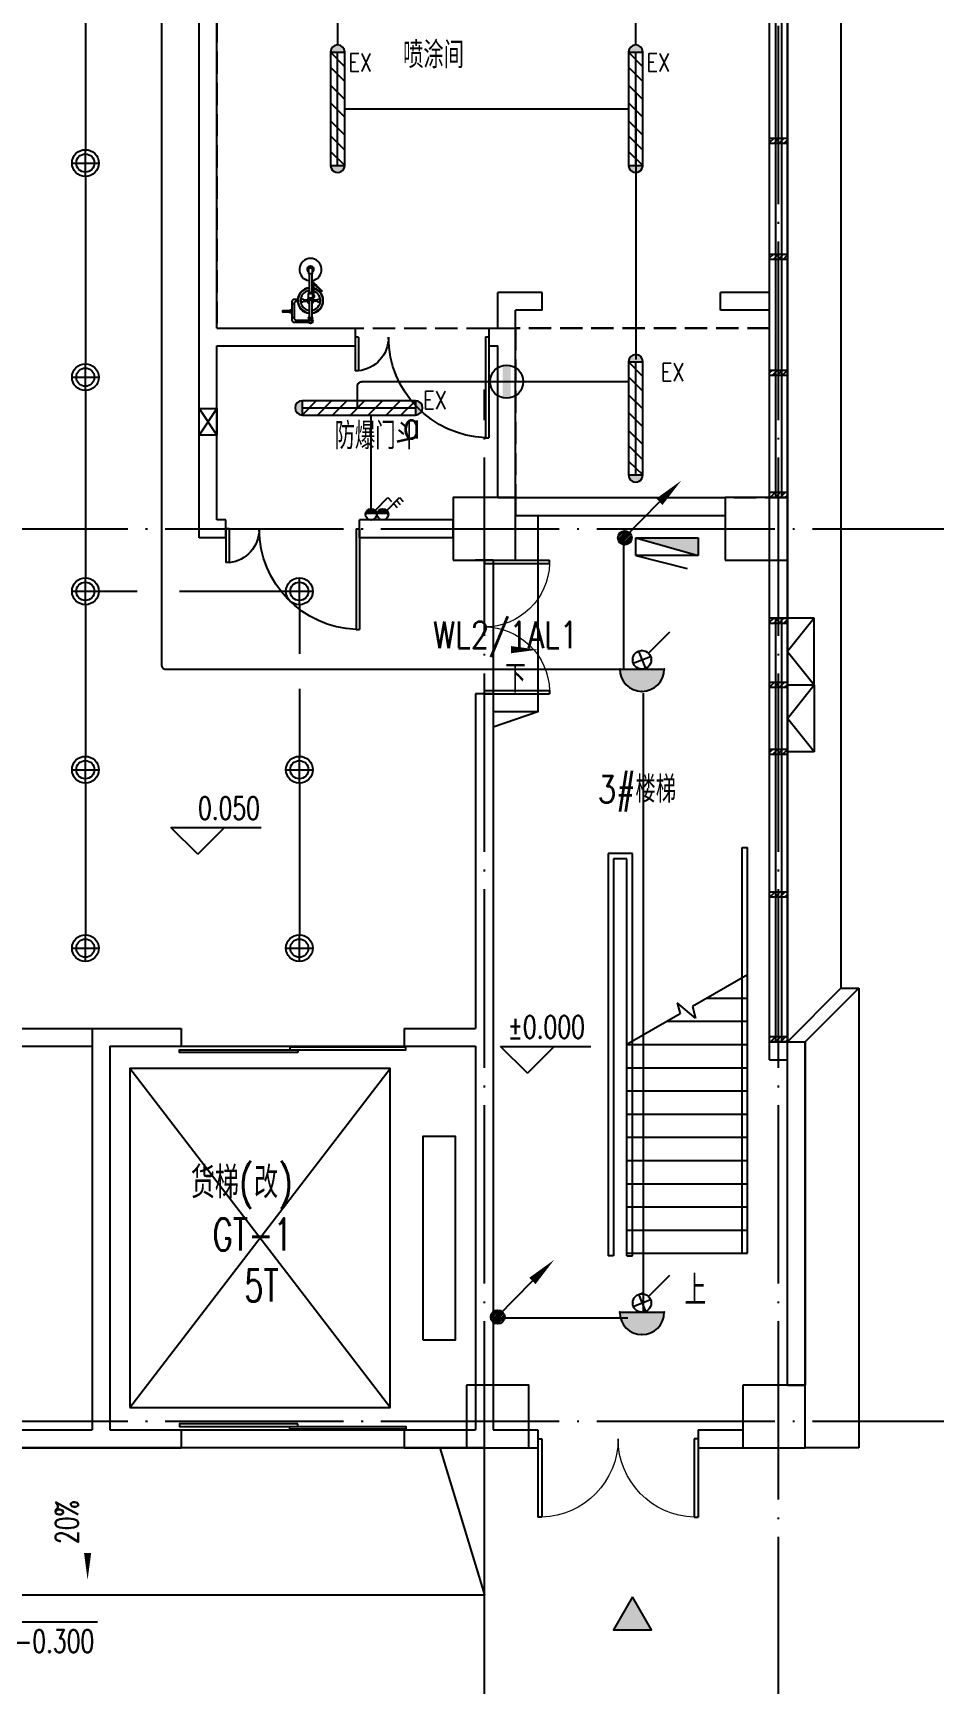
# Model space of a CAD drawing. Extents: x -621157 to 1764546, y -106808 to 741893.
# Drawn here: x 258137 to 268232, y -2948 to 15558 of the extents above; entities that cross this region are included whole.
import ezdxf
from ezdxf.enums import TextEntityAlignment as Align

# ---------------------------------------------------------------- set-up
doc = ezdxf.new("R2010")
doc.units = 0
doc.header["$LTSCALE"] = 1000
doc.header["$MEASUREMENT"] = 0
doc.linetypes.add('XREF-A-101-平面图_t3$0$DASH', pattern=[0.35, 0.25, -0.1])
doc.linetypes.add('XREF-A-101-平面图_t3$0$DOTE', pattern=[2.42, 2, -0.2, 0.02, -0.2])
for name, color, linetype in [('$TD_AUDIT_GENERATED_(12AB0F)', 3, 'Continuous'), ('0-底图', 7, 'Continuous'), ('EL_LUMI', 3, 'Continuous'), ('EQUIP-照明', 3, 'Continuous'), ('I-LIGHT', 3, 'Continuous'), ('SIG_TEXT', 2, 'Continuous'), ('T-EQUP-JT', 7, 'Continuous'), ('WIRE-动力', 130, 'Continuous'), ('WIRE-照明', 4, 'Continuous'), ('XREF-A-101-平面图_t3$0$1212121', 8, 'Continuous'), ('XREF-A-101-平面图_t3$0$A-COLUMN', 8, 'Continuous'), ('XREF-A-101-平面图_t3$0$A-DIM_ELEV', 8, 'Continuous'), ('XREF-A-101-平面图_t3$0$A-DOTE', 8, 'Continuous'), ('XREF-A-101-平面图_t3$0$A-GROUND', 8, 'Continuous'), ('XREF-A-101-平面图_t3$0$A-LEAD-AROW', 8, 'Continuous'), ('XREF-A-101-平面图_t3$0$A-PUB-TEXT', 8, 'Continuous'), ('XREF-A-101-平面图_t3$0$A-ROOM-CH', 8, 'Continuous'), ('XREF-A-101-平面图_t3$0$A-SEE', 8, 'Continuous'), ('XREF-A-101-平面图_t3$0$A-STAIR', 8, 'Continuous'), ('XREF-A-101-平面图_t3$0$A-WALL', 8, 'Continuous'), ('XREF-A-101-平面图_t3$0$A-WALL-FILL', 8, 'Continuous'), ('XREF-A-101-平面图_t3$0$A-WINDOW', 8, 'Continuous'), ('XREF-A-101-平面图_t3$0$A-开启符号', 8, 'Continuous'), ('XREF-A-101-平面图_t3$0$DIM_SYMB', 8, 'Continuous'), ('XREF-A-101-平面图_t3$0$EQUIP_消火栓', 8, 'Continuous'), ('XREF-A-101-平面图_t3$0$GROUND', 8, 'Continuous'), ('XREF-A-101-平面图_t3$0$HANDRAIL', 8, 'Continuous'), ('XREF-A-101-平面图_t3$0$I-WALL-GYPSUM', 8, 'Continuous'), ('XREF-A-101-平面图_t3$0$M-HOLE', 8, 'Continuous'), ('XREF-A-101-平面图_t3$0$PUB_HATCH', 8, 'Continuous'), ('XREF-A-101-平面图_t3$0$PUB_TEXT', 8, 'Continuous'), ('XREF-A-101-平面图_t3$0$STAIR', 8, 'Continuous'), ('XREF-A-101-平面图_t3$0$家具-实验室家具', 8, 'Continuous')]:
    doc.layers.add(name, color=color, linetype=linetype)
doc.styles.add('_TEL_DIM', font='SIMPLEX', dxfattribs={"width": 0.8, "height": 3.5, "bigfont": 'HZTXT'})
doc.styles.add('DIM_FONT', font='ROMANS', dxfattribs={"width": 0.8, "bigfont": 'HZDXC'})
doc.styles.get("Standard").update_dxf_attribs({"font": 'romans.shx', "bigfont": 'HZDXC.SHX'})
doc.styles.add('XREF-A-101-平面图_t3$0$-HZDXCROMANS', font='ROMANS.shx', dxfattribs={"bigfont": 'HZDXC.shx'})
doc.styles.add('XREF-A-101-平面图_t3$0$_TCH_DIM', font='SIMPLEX', dxfattribs={"bigfont": 'GBCBIG'})
doc.styles.add('XREF-A-101-平面图_t3$0$A-STANDARD', font='SIMPLEX', dxfattribs={"bigfont": 'GBCBIG'})
doc.styles.add('XREF-A-101-平面图_t3$0$hzdxcROMANS', font='ROMANS', dxfattribs={"width": 0.8, "bigfont": 'HZDXC'})
doc.styles.add('XZC', font='SIMPLEX.SHX', dxfattribs={"width": 0.7, "bigfont": 'hztxt.shx'})
doc.linetypes.add('LED_LINE', pattern='A,12.7,-5.08,["LED",XZC,S=2.54,R=0,X=-2.54,Y=-1.27],-6.35', length=24.13)

# ---------------------------------------------------------------- blocks, each defined once
blk = doc.blocks.new('XREF-A-101-平面图_t3$0$轴网')
at = {"layer": 'XREF-A-101-平面图_t3$0$A-DOTE', "linetype": 'XREF-A-101-平面图_t3$0$DOTE'}
for p, q in [((66500, -3300), (66500, 43300)), ((63200, -3300), (63200, 11562.8)), ((-3300, 10000), (69800, 10000)), ((-3300, 0), (69800, 0))]:
    blk.add_line(p, q, dxfattribs=at)
blk = doc.blocks.new('XREF-A-101-平面图_t3$0$G$C869EB286')
at = {"layer": 'XREF-A-101-平面图_t3$0$A-WINDOW'}
h = blk.add_hatch(dxfattribs=at)
h.set_pattern_fill('ANSI31', color=256, scale=25)
h.set_pattern_definition([(45, (-143.957, -89940), (-28.0633, 28.0633), [])])
h.paths.add_polyline_path([(0, 60), (200, 60), (200, 0), (0, 0)])
blk.add_lwpolyline([(0, 60), (200, 60), (200, 0), (0, 0)], close=True, dxfattribs=at)
blk = doc.blocks.new('XREF-A-101-平面图_t3$0$G$CAD65C2AA')
at = {"layer": 'XREF-A-101-平面图_t3$0$DIM_SYMB'}
blk.add_lwpolyline([(-952, 1750, 0, 0, 0), (-952, 4180, 80, 0, 0), (-952, 4480, 0, 0, 0)], format="xyseb", dxfattribs=at)
at = {"layer": 'XREF-A-101-平面图_t3$0$HANDRAIL'}
for p, q in [((-410, 1880), (-410, 6430)), ((-410, 6430), (-350, 6430)), ((-350, 1880), (-350, 6430)), ((-410, 1880), (-350, 1880))]:
    blk.add_line(p, q, dxfattribs=at)
at = {"layer": 'XREF-A-101-平面图_t3$0$STAIR'}
for p, q in [((-1640, 6360), (-1910, 6360)), ((-1910, 6360), (-1910, 1850)), ((-1700, 6300), (-1850, 6300)), ((-1850, 6300), (-1850, 1850)), ((-1700, 1850), (-1700, 6300)), ((-1640, 1850), (-1640, 6360)), ((-350, 5000), (-964, 4645)), ((-350, 1880), (-350, 5000)), ((-930, 4515), (-1136, 4687)), ((-1136, 4687), (-1103, 4565)), ((-964, 4645), (-930, 4515)), ((-800, 4740), (-350, 4740)), ((-1103, 4565), (-1700, 4220)), ((-1250, 4480), (-350, 4480)), ((-1700, 4220), (-350, 4220)), ((-1700, 1880), (-1700, 4220)), ((-1700, 3960), (-350, 3960)), ((-1700, 3700), (-350, 3700)), ((-1700, 3440), (-350, 3440)), ((-1700, 3180), (-350, 3180)), ((-1700, 2920), (-350, 2920)), ((-1700, 2660), (-350, 2660)), ((-1700, 2400), (-350, 2400)), ((-1700, 2140), (-350, 2140)), ((-1700, 1880), (-350, 1880)), ((-1850, 1850), (-1910, 1850)), ((-1700, 1850), (-1640, 1850))]:
    blk.add_line(p, q, dxfattribs=at)
at = {"layer": 'XREF-A-101-平面图_t3$0$PUB_TEXT', "style": 'XREF-A-101-平面图_t3$0$_TCH_DIM'}
blk.add_text('上', height=338, dxfattribs=at).set_placement((-1056, 1295))
blk = doc.blocks.new('XREF-A-101-平面图_t3$0$ROOM')
at = {"layer": 'XREF-A-101-平面图_t3$0$A-ROOM-CH', "style": 'XREF-A-101-平面图_t3$0$-HZDXCROMANS', "width": 0.6}
for tag, p in [('中文房间名称', (0, -1000)), ('英文房间名称', (0, -1500))]:
    blk.add_attdef(tag, text='', height=300, dxfattribs=at).set_placement(p, align=Align.CENTER)
blk = doc.blocks.new('XREF-A-101-平面图_t3$0$柱网1F')
at = {"layer": 'XREF-A-101-平面图_t3$0$A-COLUMN'}
for points in [[(62850, -30350), (63550, -30350), (63550, -29650), (62850, -29650)], [(65900, -30350), (66600, -30350), (66600, -29650), (65900, -29650)], [(63000, -39600), (63000, -40300), (63700, -40300), (63700, -39600)], [(66100, -39600), (66100, -40300), (66800, -40300), (66800, -39600)]]:
    blk.add_lwpolyline(points, close=True, dxfattribs=at)
blk = doc.blocks.new('XREF-A-101-平面图_t3$0$$TWTSYS$00000508')
for p, q in [((-0.5, 0.5), (0.324, 1.224)), ((-0.5, 0.5), (-0.5, -0.5)), ((-0.5, -0.5), (0.5, 0.5)), ((0.5, 0.5), (-0.5, 0.5)), ((0.5, -0.5), (0.5, 0.5)), ((-0.5, -0.5), (0.5, -0.5))]:
    blk.add_line(p, q)
blk.add_solid([(0.5, -0.5), (0.5, 0.5), (-0.5, -0.5)])
blk = doc.blocks.new('XREF-A-101-平面图_t3$0$G$C156FCA62')
at = {"layer": 'XREF-A-101-平面图_t3$0$EQUIP_消火栓', "xscale": -700, "yscale": 200, "zscale": 700, "rotation": 180}
blk.add_blockref('XREF-A-101-平面图_t3$0$$TWTSYS$00000508', (65250, 9800), dxfattribs=at)
blk = doc.blocks.new('XREF-A-101-平面图_t3$0$bz1')
at = {"layer": 'XREF-A-101-平面图_t3$0$PUB_HATCH'}
h = blk.add_hatch(color=1, dxfattribs=at)
h.dxf.hatch_style = 1
h.paths.add_polyline_path([(4866032, -641203), (4865818, -641573), (4866245, -641573)])
at = {"layer": 'XREF-A-101-平面图_t3$0$PUB_TEXT', "color": 1}
blk.add_lwpolyline([(4866032, -641203), (4865818, -641573), (4866245, -641573)], close=True, dxfattribs=at)
blk = doc.blocks.new('XREF-A-101-平面图_t3$0$G$C34B60025')
blk.add_blockref('XREF-A-101-平面图_t3$0$bz1', (-4801271, 499331))
blk = doc.blocks.new('XREF-A-101-平面图_t3$0$G$C646F86AA')
at = {"layer": 'XREF-A-101-平面图_t3$0$EQUIP_消火栓', "xscale": -700, "yscale": 200, "zscale": 700, "rotation": 180}
blk.add_blockref('XREF-A-101-平面图_t3$0$$TWTSYS$00000508', (65250, 9800), dxfattribs=at)
blk = doc.blocks.new('XREF-A-101-平面图_t3$0$Shower_plan')
at = {"layer": 'XREF-A-101-平面图_t3$0$1212121'}
for p, q in [((-20, -112), (-20, -94)), ((-16, -314), (-16, -120)), ((16, -314), (16, -120)), ((20, -112), (20, -94)), ((164, -90), (164, -66)), ((184, -114), (208, -114)), ((212, -177), (208, -177)), ((215, -184), (220, -184)), ((-94, -290), (-90, -290)), ((-75, -301), (-18, -302)), ((-75, -315), (-22, -315)), ((-34, -355), (-31, -355)), ((-34, -361), (-31, -361)), ((75, -302), (17, -302)), ((75, -316), (22, -316)), ((94, -327), (90, -327)), ((160, -297), (160, -321)), ((184, -274), (208, -274)), ((212, -199), (208, -199)), ((215, -193), (220, -193)), ((-16, -607), (-16, -396)), ((16, -607), (16, -396))]:
    blk.add_line(p, q, dxfattribs=at)
for points in [[(-22, -120), (-22, -112), (22, -112), (22, -120)], [(-37, -500), (-34, -500), (-34, -346), (-37, -346)], [(24, -388), (-24, -388), (-24, -338), (-22, -336), (22, -336), (24, -338)]]:
    blk.add_lwpolyline(points, close=True, dxfattribs=at)
for points in [[(143, -321), (184, -321, 0.414214), (208, -297), (208, -90, 0.414214), (184, -66), (23, -66)], [(143, -297), (160, -297, 0.414214), (184, -273), (184, -114, 0.414214), (160, -90), (23, -90)], [(-111, -308, -0.092425), (-109, -301, -0.095768), (-106, -295, -0.100909), (-101, -292, -0.104872), (-94, -290, -0.001591), (-94, -290, -0.100909)], [(-93, -325, -0.034962), (-95, -325, -0.104872), (-101, -324, -0.100909), (-106, -320, -0.095768), (-110, -314, -0.092425), (-111, -308, -0.092425)], [(-37, -349, 0.153738), (-38, -347), (-43, -347, 0.078248), (-44, -349), (-44, -364, 0.153738), (-43, -367), (-38, -367, 0.153738), (-37, -364)], [(92, -292, -0.034962), (94, -292, -0.104872), (100, -293, -0.100909), (106, -297, -0.095768), (109, -303, -0.092425), (110, -310, -0.092425)], [(110, -310, -0.092425), (109, -316, -0.095768), (105, -322, -0.100909), (100, -326, -0.104872), (94, -327, -0.001591), (94, -327, -0.100909)], [(-16, -530), (-128, -419, -1), (-122, -414)], [(-122, -414), (-53, -483, -1)], [(-37, -491), (-54, -491, -1), (-54, -483), (-37, -483)], [(-45, -491), (-16, -519, -1)], [(-23, -388), (-23, -395, 0.154019), (-19, -396), (19, -396, 0.154019), (23, -395), (23, -388)]]:
    blk.add_lwpolyline(points, format="xyb", dxfattribs=at)
for points in [[(212, -177), (214, -177), (215, -179), (215, -198), (214, -199)], [(212, -199), (214, -199), (215, -198), (215, -179), (214, -177)], [(-24, -371), (-31, -371), (-31, -346), (-24, -346)], [(-22, -336), (-22, -314), (22, -314), (22, -336)], [(-34, -491), (-28, -491), (-28, -483), (-34, -483)], [(-31, -657), (-20, -637)], [(20, -637), (31, -657), (16, -684), (-16, -684), (-31, -657)]]:
    blk.add_lwpolyline(points, dxfattribs=at)
for points in [[(221, -201), (229, -201, 0.414214), (231, -199), (231, -194, -0.414214), (232, -193), (313, -193, 0.414214), (313, -192), (313, -185, 0.414214), (313, -184), (232, -184, -0.414214), (231, -183), (231, -177, 0.414214), (229, -176), (221, -176, 0.414214), (220, -177), (220, -199, 0.414214)], [(-106, -308, -0.092425), (-105, -301, -0.095768), (-102, -295, -0.100909), (-96, -292, -0.104872), (-90, -290, -0.104872), (-84, -292, -0.100909), (-79, -296, -0.095768), (-75, -301, -0.092425), (-74, -308, -0.092425), (-75, -315, -0.095768), (-79, -320, -0.100909), (-84, -324, -0.104872), (-90, -325, -0.104872), (-97, -324, -0.100909), (-102, -320, -0.095768), (-105, -314, -0.092425)], [(106, -310, -0.092425), (105, -316, -0.095768), (101, -322, -0.100909), (96, -326, -0.104872), (90, -327, -0.104872), (84, -325, -0.100909), (78, -322, -0.095768), (75, -316, -0.092425), (74, -309, -0.092425), (75, -303, -0.095768), (78, -297, -0.100909), (84, -293, -0.104872), (90, -292, -0.104872), (96, -293, -0.100909), (101, -297, -0.095768), (105, -303, -0.092425)], [(-20, -657), (-20, -607), (20, -607), (20, -657, -1)]]:
    blk.add_lwpolyline(points, format="xyb", close=True, dxfattribs=at)
for centre, radius in [((0, -78), 26.3), ((0, -78), 16.4), ((-60, -481), 3.91)]:
    blk.add_circle(centre, radius, dxfattribs=at)
for centre, radius, start, end in [((0, -309), 144, 96.5663, 263.4343), ((0, -309), 139, 96.804, 263.1966), ((0, -309), 144, 276.5663, 83.4343), ((0, -309), 139, 276.804, 83.1966), ((0, -309), 111, 98.3801, 261.6205), ((0, -309), 36, 116.7475, 168.6934), ((0, -309), 36, 190.3072, 231.764), ((0, -309), 18.8, 149.7809, 195.9711), ((0, -309), 111, 278.6256, 81.375), ((0, -309), 36, 10.3072, 62.4104), ((0, -309), 18.8, 344.0295, 27.2237), ((0, -309), 36, 308.7702, 348.6934), ((0, -657), 125, 97.5816, 82.419), ((0, -657), 37.5, 121.3804, 58.6121)]:
    blk.add_arc(centre, radius, start, end, dxfattribs=at)
blk = doc.blocks.new('XREF-A-101-平面图_t3$0$G$C45C07046')
at = {"layer": 'XREF-A-101-平面图_t3$0$家具-实验室家具', "color": 252, "rotation": 180.0000000129349}
blk.add_blockref('XREF-A-101-平面图_t3$0$Shower_plan', (161250, 12250), dxfattribs=at)
blk = doc.blocks.new('*U25183')
at = {"color": 0}
blk.add_line((-1250, 100), (1250, 100), dxfattribs=at)
for points in [[(59, 170), (-1270, 170), (-1270, 140), (59, 140)], [(1270, 110), (-32, 110), (-32, 140), (1270, 140)]]:
    blk.add_lwpolyline(points, close=True, dxfattribs=at)
blk = doc.blocks.new('*U25182')
at = {"color": 0, "xscale": 0.0004, "yscale": 0.0004, "zscale": 0.0004}
blk.add_blockref('*U25183', (0, 0), dxfattribs=at)
blk = doc.blocks.new('XREF-A-101-平面图_t3$0$DOOR2DLIB$SYSLIB$00000108')
at = {"color": 0}
for p, q in [((-0.5, 0), (-0.5, 0.4875)), ((-0.475, 0.4875), (-0.5, 0.4875)), ((-0.475, 0), (-0.475, 0.4875)), ((0.475, 0), (0.475, 0.4875)), ((0.475, 0.4875), (0.5, 0.4875)), ((0.5, 0), (0.5, 0.4875)), ((-0.5, 0), (-0.475, 0)), ((0.5, 0), (0.475, 0))]:
    blk.add_line(p, q, dxfattribs=at)
at = {"color": 0, "lineweight": 13}
for centre, start, end in [((-0.4875, 0), 0, 88.53072), ((0.4875, 0), 91.46928, 180)]:
    blk.add_arc(centre, 0.4875, start, end, dxfattribs=at)
blk = doc.blocks.new('XREF-A-101-平面图_t3$0$WINDOW2DLIB$SYSLIB$00000001')
at = {"color": 0}
for points in [[(-0.5, 0.5), (-0.5, -0.5)], [(-0.5, 0.5), (0.5, 0.5)], [(0.5, -0.5), (0.5, 0.5)], [(0.5, 0.1667), (-0.5, 0.1667)], [(0.5, -0.1667), (-0.5, -0.1667)], [(-0.5, -0.5), (0.5, -0.5)]]:
    blk.add_lwpolyline(points, dxfattribs=at)
blk = doc.blocks.new('*U25196')
at = {"color": 0}
blk.add_line((-1250, 100), (1250, 100), dxfattribs=at)
for points in [[(59, 170), (-1270, 170), (-1270, 140), (59, 140)], [(1270, 110), (-32, 110), (-32, 140), (1270, 140)]]:
    blk.add_lwpolyline(points, close=True, dxfattribs=at)
blk = doc.blocks.new('*U25195')
at = {"color": 0, "xscale": 0.0004, "yscale": 0.0004, "zscale": 0.0004}
blk.add_blockref('*U25196', (0, 0), dxfattribs=at)
blk = doc.blocks.new('XREF-A-101-平面图_t3$0$DOOR2DLIB$SYSLIB$00000123')
at = {"color": 0}
for p, q in [((0.475, -0.001), (0.475, 0.752)), ((0.475, 0.752), (0.5, 0.752)), ((0.5, -0.001), (0.5, 0.752)), ((-0.5, 0), (-0.5, 0.252)), ((-0.475, 0.252), (-0.5, 0.252)), ((-0.475, 0), (-0.475, 0.252)), ((-0.475, 0), (-0.5, 0)), ((0.475, -0.001), (0.5, -0.001))]:
    blk.add_line(p, q, dxfattribs=at)
for centre, radius, start, end in [((0.505, -0.002), 0.755, 92.2493, 179.7238), ((-0.501, 0.003), 0.251, 359.7899, 84.0974)]:
    blk.add_arc(centre, radius, start, end, dxfattribs=at)
blk = doc.blocks.new('XREF-A-101-平面图_t3')
at = {"layer": 'XREF-A-101-平面图_t3$0$A-DIM_ELEV'}
for p, q in [((259985, 6353), (259685, 6653)), ((259685, 6653), (260698, 6653)), ((259985, 6353), (260285, 6653)), ((263683, 3899), (263383, 4199)), ((263383, 4199), (264395, 4199)), ((263683, 3899), (263983, 4199)), ((257101, -2250), (258861, -2250))]:
    blk.add_line(p, q, dxfattribs=at)
at = {"layer": 'XREF-A-101-平面图_t3$0$A-GROUND'}
for points in [[(263800, 10150), (263800, 7950), (263300, 7950)], [(263800, 7950), (263300, 7776)], [(262700, -300), (263200, -1950)]]:
    blk.add_lwpolyline(points, dxfattribs=at)
blk.add_lwpolyline([(250300, -1950), (263200, -1950), (263200, -300), (250300, -300)], close=True, dxfattribs=at)
at = {"layer": 'XREF-A-101-平面图_t3$0$A-LEAD-AROW'}
for points in [[(263300, 8646, 0, 0, 0), (263800, 8646, 0, 80, 0), (263500, 8646, 0, 0, 0)], [(258750, -464, 0, 0, 0), (258750, -1780, 0, 80, 0), (258750, -1480, 0, 0, 0)]]:
    blk.add_lwpolyline(points, format="xyseb", dxfattribs=at)
at = {"layer": 'XREF-A-101-平面图_t3$0$A-SEE', "linetype": 'XREF-A-101-平面图_t3$0$DASH'}
for points in [[(260200, 12250), (266400, 12250), (266400, 20250), (260200, 20250)], [(266400, 12250), (263550, 12250), (263550, 10350), (266400, 10350)]]:
    blk.add_lwpolyline(points, close=True, dxfattribs=at)
at = {"layer": 'XREF-A-101-平面图_t3$0$A-STAIR'}
for p, q in [((259225, 150), (262145, 3950)), ((262145, 150), (259225, 3950))]:
    blk.add_line(p, q, dxfattribs=at)
for points in [[(259225, 150), (262145, 150), (262145, 3950), (259225, 3950)], [(262510, 910), (262875, 910), (262875, 3190), (262510, 3190)]]:
    blk.add_lwpolyline(points, close=True, dxfattribs=at)
at = {"layer": 'XREF-A-101-平面图_t3$0$A-WALL'}
for p, q in [((260000, 12150), (260000, 20350)), ((260200, 12250), (260200, 20250)), ((260200, 12250), (261750, 12250)), ((263250, 12250), (263550, 12250)), ((263550, 10350), (263550, 12250)), ((260000, 9900), (260000, 12150)), ((260200, 10100), (260200, 12050)), ((260200, 12050), (261750, 12050)), ((263250, 12050), (263350, 12050)), ((263350, 10350), (263350, 12050)), ((263350, 10350), (263550, 10350)), ((263550, 10350), (265900, 10350)), ((263550, 10350), (263550, 10150)), ((265900, 10350), (265900, 10150)), ((260300, 10100), (260200, 10100)), ((262850, 10100), (261800, 10100)), ((262850, 9900), (262850, 10100)), ((263550, 10150), (265900, 10150)), ((260300, 9900), (260000, 9900)), ((262850, 9900), (261800, 9900)), ((256900, 4400), (258800, 4400)), ((258800, 4400), (258800, 4200)), ((257100, 4200), (258800, 4200))]:
    blk.add_line(p, q, dxfattribs=at)
for points in [[(261750, 12250), (261750, 12050)], [(263250, 12250), (263250, 12050)], [(260300, 9900), (260300, 10100)], [(261800, 9900), (261800, 10100)]]:
    blk.add_lwpolyline(points, dxfattribs=at)
at = {"layer": 'XREF-A-101-平面图_t3$0$A-WALL-FILL', "color": 171}
for p, q in [((266400, 9000), (266400, 10350)), ((266600, 9000), (266600, 10350)), ((263300, 9650), (263100, 9650)), ((263100, 8150), (263100, 4400)), ((263300, 8150), (263300, 4300)), ((258800, 4400), (258800, -100)), ((258800, 4400), (259800, 4400)), ((262300, 4400), (263100, 4400)), ((263300, 4300), (263300, -100)), ((259000, 4200), (259000, -100)), ((259000, 4200), (259800, 4200)), ((262300, 4200), (263100, 4200)), ((263100, 4200), (263100, -100)), ((266400, 4050), (266400, 4250)), ((266600, 400), (266600, 4250)), ((266600, 4250), (266800, 4250)), ((266600, 4050), (266600, 4250)), ((266800, 400), (266800, 4250)), ((266400, 4050), (266600, 4050)), ((266600, 400), (266800, 400)), ((255950, -100), (258800, -100)), ((259000, -100), (259800, -100)), ((262300, -100), (263100, -100)), ((263300, -100), (263800, -100)), ((265600, -100), (266100, -100)), ((266100, -100), (266100, -300)), ((255950, -300), (258900, -300)), ((258900, -300), (259800, -300)), ((262300, -300), (263200, -300)), ((263200, -300), (263800, -300)), ((265600, -300), (266100, -300))]:
    blk.add_line(p, q, dxfattribs=at)
for points in [[(266400, 10350), (266600, 10350)], [(263300, 9650), (263100, 9650)], [(266400, 9000), (266600, 9000)], [(263300, 8150), (263100, 8150)], [(259800, 4400), (259800, 4200)], [(262300, 4400), (262300, 4200)], [(266400, 4250), (266600, 4250)], [(259800, -100), (259800, -300)], [(262300, -100), (262300, -300)], [(263800, -100), (263800, -300)], [(265600, -100), (265600, -300)]]:
    blk.add_lwpolyline(points, dxfattribs=at)
at = {"layer": 'XREF-A-101-平面图_t3$0$A-WINDOW'}
blk.add_line((263300, 9650), (263300, 8150), dxfattribs=at)
at = {"layer": 'XREF-A-101-平面图_t3$0$A-开启符号', "linetype": 'Continuous'}
for points in [[(266900, 9000), (266600, 9000), (266600, 8250), (266900, 8250)], [(266900, 7500), (266600, 7500), (266600, 8250), (266900, 8250)]]:
    blk.add_lwpolyline(points, close=True, dxfattribs=at)
for points in [[(266900, 9000), (266600, 8625), (266900, 8250)], [(266900, 7500), (266600, 7875), (266900, 8250)]]:
    blk.add_lwpolyline(points, dxfattribs=at)
at = {"layer": 'XREF-A-101-平面图_t3$0$GROUND'}
for p, q in [((266600, 24000), (266600, 4250)), ((267200, 23400), (267200, 4850)), ((267200, 4850), (266600, 4250)), ((267400, 4850), (266800, 4250)), ((267200, 4850), (267400, 4850)), ((267400, 4850), (267400, -300)), ((266600, 4250), (266800, 4250)), ((266800, 4250), (266800, 400)), ((267400, -300), (266800, -300))]:
    blk.add_line(p, q, dxfattribs=at)
at = {"layer": 'XREF-A-101-平面图_t3$0$I-WALL-GYPSUM'}
for p, q in [((263850, 12650), (263350, 12650)), ((263350, 12250), (263350, 12650)), ((263850, 12450), (263850, 12650)), ((266400, 12650), (265850, 12650)), ((265850, 12450), (265850, 12650)), ((266400, 12450), (266400, 12650)), ((263850, 12450), (263550, 12450)), ((263550, 12250), (263550, 12450)), ((266400, 12450), (265850, 12450)), ((263350, 12250), (263550, 12250))]:
    blk.add_line(p, q, dxfattribs=at)
at = {"layer": 'XREF-A-101-平面图_t3$0$M-HOLE'}
blk.add_lwpolyline([(260000, 11350), (260200, 11350), (260200, 11050), (260000, 11050)], close=True, dxfattribs=at)
for points in [[(260000, 11350), (260200, 11050)], [(260200, 11350), (260000, 11050)]]:
    blk.add_lwpolyline(points, dxfattribs=at)
for name, p in [('XREF-A-101-平面图_t3$0$G$C156FCA62', (200000, 0)), ('XREF-A-101-平面图_t3$0$G$C646F86AA', (200000, 0)), ('XREF-A-101-平面图_t3$0$G$C646F86AA', (200000, 0)), ('XREF-A-101-平面图_t3$0$G$C34B60025', (200100, 139900)), ('XREF-A-101-平面图_t3$0$G$C45C07046', (100000, 0)), ('XREF-A-101-平面图_t3$0$G$CAD65C2AA', (266500, 0))]:
    blk.add_blockref(name, p)
at = {"layer": 'XREF-A-101-平面图_t3$0$A-COLUMN'}
blk.add_blockref('XREF-A-101-平面图_t3$0$柱网1F', (200000, 40000), dxfattribs=at)
at = {"layer": 'XREF-A-101-平面图_t3$0$A-DOTE'}
blk.add_blockref('XREF-A-101-平面图_t3$0$轴网', (200000, 0), dxfattribs=at)
at = {"layer": 'XREF-A-101-平面图_t3$0$A-ROOM-CH'}
ref = blk.add_blockref('XREF-A-101-平面图_t3$0$ROOM', (262630, 16162), dxfattribs=at)
ref.add_attrib('中文房间名称', '喷涂间', dxfattribs={"height": 300, "style": 'XREF-A-101-平面图_t3$0$-HZDXCROMANS', "width": 0.8}).set_placement((262630, 15162), align=Align.CENTER)
ref = blk.add_blockref('XREF-A-101-平面图_t3$0$ROOM', (261976, 11893), dxfattribs=at)
ref.add_attrib('中文房间名称', '防爆门斗', dxfattribs={"height": 300, "style": 'XREF-A-101-平面图_t3$0$-HZDXCROMANS', "width": 0.8}).set_placement((261976, 10893), align=Align.CENTER)
ref = blk.add_blockref('XREF-A-101-平面图_t3$0$ROOM', (264912, 7930), dxfattribs=at)
ref.add_attrib('中文房间名称', '3#楼梯', dxfattribs={"height": 300, "style": 'XREF-A-101-平面图_t3$0$-HZDXCROMANS', "width": 0.8}).set_placement((264912, 6930), align=Align.CENTER)
at = {"layer": 'XREF-A-101-平面图_t3$0$A-WINDOW'}
for name, p, xscale, yscale, zscale, rotation in [('XREF-A-101-平面图_t3$0$WINDOW2DLIB$SYSLIB$00000001', (266500, 14950), 9200.000000335625, 200, 9200.000000335625, 90), ('XREF-A-101-平面图_t3$0$DOOR2DLIB$SYSLIB$00000123', (261050, 10000), -1500, 1500, -1500, 180), ('XREF-A-101-平面图_t3$0$DOOR2DLIB$SYSLIB$00000108', (263200, 8900), -1500, 1500, -1500, 270.0000000000008), ('XREF-A-101-平面图_t3$0$WINDOW2DLIB$SYSLIB$00000001', (266500, 6625), 4749.999999997783, 200, 4749.999999997783, 90)]:
    blk.add_blockref(name, p, dxfattribs=dict(at, xscale=xscale, yscale=yscale, zscale=zscale, rotation=rotation))
at = {"layer": 'XREF-A-101-平面图_t3$0$A-WINDOW', "rotation": 180}
for p in [(266600, 14380), (266600, 13080), (266600, 11780), (266600, 10410)]:
    blk.add_blockref('XREF-A-101-平面图_t3$0$G$C869EB286', p, dxfattribs=at)
at = {"layer": 'XREF-A-101-平面图_t3$0$A-WINDOW'}
for name, p, xscale, yscale, zscale in [('XREF-A-101-平面图_t3$0$DOOR2DLIB$SYSLIB$00000123', (262500, 12150), 1500, -1500, 1500), ('*U25195', (261050, 4300), 2500, -2500, 2500), ('*U25182', (261050, -200), 2500, 2500, 2500), ('XREF-A-101-平面图_t3$0$DOOR2DLIB$SYSLIB$00000108', (264700, -200), 1800, -1800, 1800)]:
    blk.add_blockref(name, p, dxfattribs=dict(at, xscale=xscale, yscale=yscale, zscale=zscale))
for p in [(266400, 8940), (266400, 8220), (266400, 7470), (266400, 5870), (266400, 4250)]:
    blk.add_blockref('XREF-A-101-平面图_t3$0$G$C869EB286', p, dxfattribs=at)
at = {"layer": 'XREF-A-101-平面图_t3$0$A-DIM_ELEV', "color": 7, "style": 'XREF-A-101-平面图_t3$0$A-STANDARD', "width": 0.705882}
for s, p in [('0.050', (259988, 6743)), ('%%P0.000', (263463, 4289)), ('-0.300', (257929, -2595))]:
    blk.add_text(s, height=255, dxfattribs=at).set_placement(p)
at = {"layer": 'XREF-A-101-平面图_t3$0$A-LEAD-AROW', "color": 7, "style": 'XREF-A-101-平面图_t3$0$A-STANDARD'}
blk.add_text('下', height=320, dxfattribs=at).set_placement((263434, 8162))
at = {"layer": 'XREF-A-101-平面图_t3$0$A-LEAD-AROW', "color": 7, "style": 'XREF-A-101-平面图_t3$0$A-STANDARD', "width": 0.705882}
blk.add_text('20%', height=255, rotation=90, dxfattribs=at).set_placement((258645, -1379))
at = {"layer": 'XREF-A-101-平面图_t3$0$A-PUB-TEXT', "style": 'XREF-A-101-平面图_t3$0$hzdxcROMANS'}
for s, height, width, p in [('货梯(改)', 354.3, 0.8, (259908, 2496)), ('GT-1', 360, 0.7, (260152, 1910)), ('5T', 360, 0.7, (260507, 1339))]:
    blk.add_text(s, height=height, dxfattribs=dict(at, width=width)).set_placement(p)
blk = doc.blocks.new('筒灯')
at = {"color": 8}
for p, q in [((150, 0), (-150, 0)), ((0, 150), (0, -150))]:
    blk.add_line(p, q, dxfattribs=at)
blk.add_circle((0, 0), 150)
blk.add_circle((0, 0), 102, dxfattribs=at)
blk = doc.blocks.new('A$C6C935D90')
at = {"layer": 'WIRE-动力'}
blk.add_hatch(color=2, dxfattribs=at).paths.add_polyline_path([(-44, 181), (44, 181), (44, -181), (-44, -181)])
at = {"layer": 'WIRE-动力', "color": 2}
blk.add_circle((0, 0), 186, dxfattribs=at)
blk = doc.blocks.new('$equip$00001168')
blk.add_line((-0.5, 0), (0.5, 0))
blk.add_arc((0, 0), 0.5, 180, 0)
for p in [(-0.5, 0), (0, 0), (0.5, 0), (0, -0.5)]:
    blk.add_point(p)
for points in [[(0.433, -0.25), (-0.433, -0.25), (0.5, 0), (-0.5, 0)], [(0.25, -0.433), (-0.25, -0.433), (0.433, -0.25), (-0.433, -0.25)], [(0, -0.5), (0, -0.5), (0.25, -0.433), (-0.25, -0.433)]]:
    blk.add_solid(points)
at = {"flags": 9}
blk.add_attdef('A', (0, 0), '', height=0.00002, dxfattribs=at)
blk = doc.blocks.new('$equip$00001216')
for p, q in [((0.147, 0.356), (0.625, 0.833)), ((-0.076, 0.402), (0.076, 0.014)), ((-0.194, 0.132), (0.194, 0.285))]:
    blk.add_line(p, q)
blk.add_circle((0, 0.208), 0.208)
for p in [(0, 0.417), (-0.208, 0.208), (0, 0), (0.208, 0.208)]:
    blk.add_point(p)
at = {"flags": 9}
blk.add_attdef('A', (0, 0), '', height=0.00002, dxfattribs=at)
blk = doc.blocks.new('*X14699')
at = {"color": 0, "linetype": 'Continuous'}
for p, q in [((192.59, 446.72), (193.87, 448.01)), ((192.65, 446.36), (194.23, 447.94)), ((192.69, 447.24), (193.35, 447.91)), ((192.79, 446.07), (194.52, 447.8)), ((192.98, 445.84), (194.75, 447.61)), ((193.23, 445.66), (194.93, 447.37)), ((193.53, 445.54), (195.05, 447.06)), ((193.92, 445.51), (195.08, 446.67)), ((194.61, 445.77), (194.82, 445.99))]:
    blk.add_line(p, q, dxfattribs=at)
blk = doc.blocks.new('HC001442')
at = {"color": 4, "linetype": 'Continuous'}
blk.add_line((0, -0.06), (-3.11, -3.23), dxfattribs=at)
blk.add_lwpolyline([(-3.11, -3.23, 0.8, 0, 0), (-5.06, -5.12, 0, 0, 0)], format="xyseb", dxfattribs=at)
blk.add_circle((0, 0), 0.625, dxfattribs=at)
at = {"color": 4, "linetype": 'Continuous', "xscale": 0.5, "yscale": 0.5, "zscale": 0.5}
blk.add_blockref('*X14699', (-96.92, -223.38), dxfattribs=at)
blk = doc.blocks.new('djfb')
at = {"layer": 'EQUIP-照明'}
for p, q in [((270075, 27064), (270254, 27243)), ((270254, 27243), (270307, 27190))]:
    blk.add_line(p, q, dxfattribs=at)
blk.add_circle((270020, 27008), 78.1, dxfattribs=at)
for p in [(270020, 27086), (269941, 27008), (270020, 26930), (270098, 27008)]:
    blk.add_point(p, dxfattribs=at)
for points in [[(269981, 27076), (270059, 27076), (269952, 27047), (270087, 27047)], [(270020, 27086), (270020, 27086), (269981, 27076), (270059, 27076)], [(269952, 27047), (270087, 27047), (269941, 27008), (270098, 27008)]]:
    blk.add_solid(points, dxfattribs=at)
at = {"layer": 'EQUIP-照明', "style": '_TEL_DIM', "flags": 1}
blk.add_attdef('A', text='', height=0.0075, dxfattribs=at).set_placement((270020, 26930), align=Align.MIDDLE_CENTER)
blk = doc.blocks.new('sjfbb')
at = {"layer": 'EQUIP-照明'}
for p, q in [((270702, 27064), (270881, 27243)), ((270796, 27158), (270849, 27105)), ((270839, 27200), (270892, 27147)), ((270881, 27243), (270934, 27190))]:
    blk.add_line(p, q, dxfattribs=at)
blk.add_circle((270647, 27008), 78.1, dxfattribs=at)
blk.add_point((270725, 27008), dxfattribs=at)
for points in [[(270607, 27076), (270686, 27076), (270579, 27047), (270714, 27047)], [(270647, 27086), (270647, 27086), (270607, 27076), (270686, 27076)], [(270579, 27047), (270714, 27047), (270568, 27008), (270725, 27008)]]:
    blk.add_solid(points, dxfattribs=at)
blk = doc.blocks.new('冷库专用灯')
h = blk.add_hatch(color=251)
h.paths.add_polyline_path([(-635, 80, 1), (-635, -80)])
h.paths.add_polyline_path([(635, 80), (635, -80, 1)])
for p, q in [((635, 80), (-635, 80)), ((-635, -80), (-635, 80)), ((635, 0), (-635, 0)), ((635, -80), (635, 80)), ((-635, -80), (635, -80))]:
    blk.add_line(p, q)
at = {"color": 7}
for p, q in [((-635, -80), (-470, 80)), ((-465, -80), (-305, 80)), ((-265, -80), (-105, 80)), ((-65, -80), (95, 80)), ((135, -80), (295, 80)), ((305, -80), (465, 80)), ((480, -80), (635, 80))]:
    blk.add_line(p, q, dxfattribs=at)
for centre, start, end in [((-635, 0), 90, 270), ((635, 0), 270, 90)]:
    blk.add_arc(centre, 80, start, end)
at = {"layer": 'EL_LUMI', "color": 251}
for centre, start, end in [((-635, 0), 358.2898, 0), ((635, 0), 180, 181.9869)]:
    blk.add_arc(centre, 80, start, end, dxfattribs=at)

msp = doc.modelspace()

# ---------------------------------------------------------------- block references
at = {"layer": '0-底图'}
msp.add_blockref('XREF-A-101-平面图_t3', (0, 0), dxfattribs=at)

# ---------------------------------------------------------------- next in the draw order: linework, layer by layer
at = {"layer": 'WIRE-照明'}
for points in [[(259577, 27454), (259577, 8478, 0.414214), (259627, 8428), (264760, 8428)], [(261777, 11356), (261777, 11600, -0.414214), (261827, 11650), (264818, 11650)]]:
    msp.add_lwpolyline(points, format="xyb", dxfattribs=at)
for points in [[(264898, 15423), (264898, 17944)], [(261554, 17479), (261554, 15424)], [(258725, 16350), (258725, 14250)], [(264898, 14896), (264898, 11900)], [(261634, 14709), (264818, 14709)], [(258725, 13950), (258725, 11850)], [(258725, 11550), (258725, 9450)], [(261930, 10225), (261930, 11276)], [(264760, 9915), (264760, 8428)], [(258875, 9300), (259306, 9300)], [(259780, 9300), (260975, 9300)], [(258725, 9150), (258725, 7450)], [(261125, 9150), (261125, 8600)], [(261125, 8207), (261125, 7450)], [(264982, 8160), (264982, 1219)], [(258725, 7150), (258725, 5450)], [(261125, 7150), (261125, 5450)], [(263361, 1155), (264809, 1155)]]:
    msp.add_lwpolyline(points, dxfattribs=at)

# ---------------------------------------------------------------- next in the draw order: block references
at = {"layer": '$TD_AUDIT_GENERATED_(12AB0F)', "color": 251}
for p, rotation in [((261554, 14709), 270), ((264898, 14709), 270), ((264898, 11239), 270), ((261792, 11356), 180)]:
    msp.add_blockref('冷库专用灯', p, dxfattribs=dict(at, rotation=rotation))
at = {"layer": 'EQUIP-照明', "zscale": 500}
for name, p, xscale, yscale in [('$equip$00001216', (264968, 8428), 499.9999999708962, 499.9999998835847), ('$equip$00001168', (264968, 8428), 500, 500), ('$equip$00001216', (264968, 1219), 499.9999999708962, 499.9999998835847), ('$equip$00001168', (264968, 1219), 500, 500)]:
    msp.add_blockref(name, p, dxfattribs=dict(at, xscale=xscale, yscale=yscale))
at = {"layer": 'I-LIGHT', "linetype": 'LED_LINE', "ltscale": 0.5, "rotation": 180}
for p in [(258725, 14100), (258725, 11700), (258725, 9300), (261125, 9300), (258725, 7300), (261125, 7300), (258725, 5300), (261125, 5300)]:
    msp.add_blockref('筒灯', p, dxfattribs=at)
at = {"layer": 'SIG_TEXT', "xscale": 0.8, "yscale": 0.8, "zscale": 0.8}
for name, p in [('djfb', (45914, -11444)), ('sjfbb', (45543, -11444))]:
    msp.add_blockref(name, p, dxfattribs=at)
at = {"layer": 'T-EQUP-JT', "color": 7, "linetype": 'Continuous', "ltscale": 5, "xscale": 124.9999999981374, "yscale": 124.9999999981374, "zscale": 124.9999999981374, "rotation": 180}
for p in [(264775, 9900), (263350, 1166)]:
    msp.add_blockref('HC001442', p, dxfattribs=at)
at = {"layer": 'WIRE-动力', "color": 130}
msp.add_blockref('A$C6C935D90', (263450, 11650), dxfattribs=at)

# ---------------------------------------------------------------- next in the draw order: texts
at = {"layer": 'SIG_TEXT', "style": 'DIM_FONT', "width": 0.8}
for s, height, p in [('EX', 200, (261674, 15127)), ('EX', 200, (265018, 15127)), ('EX', 200, (265180, 11656)), ('EX', 200, (262513, 11342)), ('a', 300, (262285, 11013, -672))]:
    msp.add_text(s, height=height, dxfattribs=at).set_placement(p)
at = {"layer": 'SIG_TEXT', "color": 2, "style": 'DIM_FONT', "width": 0.8}
msp.add_text('WL2/1AL1', height=300, dxfattribs=at).set_placement((264250, 8661), align=Align.RIGHT)

doc.saveas('drawing.dxf')
